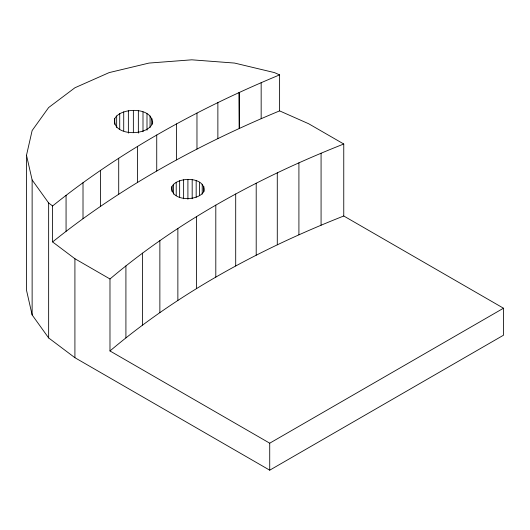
<?xml version="1.0" encoding="UTF-8"?>
<svg xmlns="http://www.w3.org/2000/svg" width="530" height="530" viewBox="0 0 530 530"><rect width="100%" height="100%" fill="white"/><g stroke="black" fill="none" stroke-linecap="round" stroke-linejoin="round"><path stroke-width="0.79" d="M26.5 155.257L32.131 130.552L48.647 107.537L74.915 87.768L109.153 72.603L149.016 63.07L191.8 59.817L234.585 63.07L274.454 72.603L279.608 74.889L279.608 110.883L308.692 123.762L343.758 144.008L343.758 215.995L503.5 308.221L503.5 335.212L269.724 470.183L74.915 357.71L48.647 337.941L32.131 314.926L26.5 290.221L26.5 155.257L32.131 179.955L32.131 314.926M114.732 118.634C111.651 135.938 145.737 136.435 151.984 124.398C155.071 107.086 120.986 106.59 114.732 118.634L114.732 124.431M171.939 186.527C169.633 201.506 198.22 201.771 203.871 191.469C206.177 176.49 177.59 176.225 171.939 186.527L171.939 191.476M503.5 308.221L269.724 443.186L109.982 350.959L109.982 278.979C179.114 220.533 259.799 177.106 343.758 144.008M109.982 350.959C179.114 292.514 259.799 249.093 343.758 215.995M109.982 278.979L74.915 258.733L52.602 241.938L52.602 205.951C120.979 150.937 198.697 108.405 279.608 74.889M52.602 241.938C120.979 186.931 198.697 144.399 279.608 110.883M32.131 179.955L48.647 202.97L52.602 205.951M239.043 92.551L239.269 128.439L239.269 92.445M321.074 153.203L321.074 225.19M298.913 162.809L298.913 234.79M277.283 172.813L277.283 244.794M269.724 443.186L269.724 470.183M261.164 82.66L261.164 118.654M256.202 183.201L256.202 255.188M235.704 193.967L235.704 265.954M217.87 102.582L217.87 138.569M215.803 205.103L215.803 277.091M203.871 186.527L203.871 191.476M202.221 184.228L202.221 194.126M199.598 182.247L199.598 195.444M196.968 113.056L196.968 149.049M196.517 216.591L196.517 288.578M196.173 180.73L196.173 197.226M192.185 179.776L192.185 198.75M187.905 179.451L187.905 199.247M183.625 179.776L183.625 198.75M179.644 180.73L179.644 197.226M177.868 228.43L177.868 300.411M176.583 123.868L176.583 159.861M176.218 182.247L176.218 195.444M173.588 184.228L173.588 194.126M159.868 240.6L159.868 312.581M156.734 135.011L156.734 171.005M152.647 121.516L152.647 123.172M151.984 118.634L151.984 124.431M150.063 115.944L150.063 127.538M146.995 113.639L146.995 130.201M143.001 111.87L143.001 131.745M142.55 253.088L142.55 325.069M138.35 110.757L138.35 133.116M137.442 146.465L137.442 182.459M133.361 110.379L133.361 132.739M128.366 110.757L128.366 133.116M125.915 265.881L125.915 337.868M123.715 111.87L123.715 130.917M119.72 113.639L119.72 129.373M118.713 158.238L118.713 194.225M116.66 115.944L116.66 127.538M100.561 170.302L100.561 206.296M83.011 182.658L83.011 218.651M74.915 258.733L74.915 357.71M66.064 195.298L66.064 231.292M48.647 202.97L48.647 337.941"/></g></svg>
